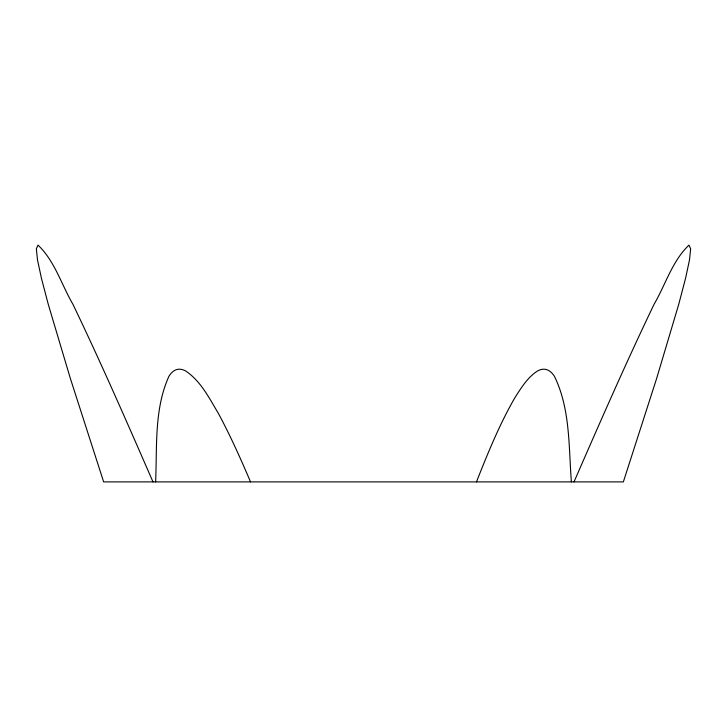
<?xml version="1.0" encoding="UTF-8"?>
<svg xmlns="http://www.w3.org/2000/svg" width="727" height="727" viewBox="0 0 727 727"><rect width="100%" height="100%" fill="white"/><g stroke="black" fill="none" stroke-linecap="round" stroke-linejoin="round"><path stroke-width="1.09" d="M155.614 481.892C157.186 446.705 154.024 409.083 168.964 376.25A1440.514 116.256 78.1 0 1 185.649 370.97C200.788 381.084 209.167 398.042 218.282 413.227C230.268 435.509 240.619 458.619 250.542 481.892M476.458 481.892C487.844 453.085 499.549 424.25 515.079 397.378C521.332 387.664 527.584 377.358 537.526 370.97A1449.983 117.765 -80 0 1 554.392 376.259C570.377 408.774 568.632 446.596 571.386 481.892M574.012 481.892C599.957 422.369 625.956 362.846 654.064 304.304C665.487 284.739 672.275 260.948 688.978 245.108L690.65 248.816L689.505 259.912L685.534 278.405L678.736 304.304L656.69 378.294L623.357 481.892L103.643 481.892L70.31 378.294L48.264 304.304L41.466 278.405L37.495 259.912L36.35 248.816L38.022 245.108C54.725 260.948 61.513 284.739 72.936 304.304C101.044 362.846 127.043 422.369 152.988 481.892"/></g></svg>
